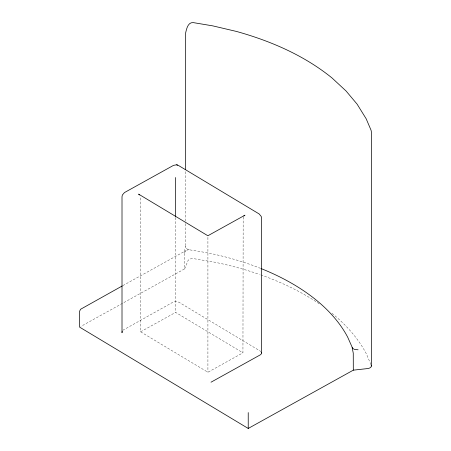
<?xml version="1.0" encoding="UTF-8"?>
<svg xmlns="http://www.w3.org/2000/svg" width="451" height="451" viewBox="0 0 451 451"><rect width="100%" height="100%" fill="white"/><g stroke="black" fill="none" stroke-linecap="round" stroke-linejoin="round"><path stroke-width="0.34" stroke-dasharray="2.25 1.69" d="M260.571 268.373A223.425 128.992 0 0 0 207.15 252.763L189.358 249.786C187.678 249.533 185.198 248.343 185.795 246.274L184.69 249.008L184.69 268.841L80.836 326.451M184.69 252.972C184.752 250.638 187.351 249.668 189.358 249.786M243.174 216.942L242.942 352.823L207.911 372.25L140.599 331.806L140.599 196.952M184.69 268.841L188.005 260.633L189.183 259.37L191.297 258.654L193.783 258.682L213.532 261.98A242.88 140.227 0 0 1 259.5 274.433M122.706 330.335L172.536 302.424A4.86 2.802 0 0 1 179.402 302.503L260.182 351.036A4.86 2.802 0 0 1 260.932 351.622M122.864 285.607L186.269 250.435M140.599 331.806L175.625 312.374L242.942 352.823M370.981 364.673L366.33 353.787A242.88 140.227 0 0 0 331.09 312.599M207.911 237.401L207.911 372.25M185.665 171.622L185.665 223.053M185.665 223.758L185.665 247.007M175.625 217.557L175.625 312.374M260.813 274.896A242.88 140.227 0 0 1 319.353 303.912"/><path stroke-width="0.68" d="M122.198 331.4L122.007 332.753L122.007 196.737L122.356 195.018L124.482 192.56L173.522 165.359L176.578 164.812L178.376 165.416L259.156 213.949L261.23 216.452L261.535 218.183L261.535 353.032M185.665 169.508L185.665 32.827C186.545 28.926 187.949 22.088 193.231 22.606L212.737 25.865L236.476 31.446C270.763 41.002 304.194 55.422 332.021 77.967L346.035 90.967L357.096 104.136L366.173 118.782L371.088 130.294L371.393 132.03L371.393 366.037C371.122 367.762 369.138 368.36 367.644 368.568L353.308 370.158L248.23 428.45L79.607 327.133L79.607 311.269L80.526 309.296L122.249 285.951M243.861 215.995L244.949 215.189L207.872 235.755L138.587 194.127L139.68 194.962M211.006 382.206L260.041 354.999A4.86 2.802 0 0 0 261.394 352.304M358.088 349.796L354.368 349.373L352.609 348.285L347.71 337.213A223.425 128.992 0 0 0 261.214 268.627M177.677 165.089L176.578 164.812M352.146 347.597L353.263 353.156L353.308 370.158M371.252 365.316L371.393 366.037M248.23 412.586L248.23 428.45M175.625 177.525L175.625 216.852"/></g></svg>
